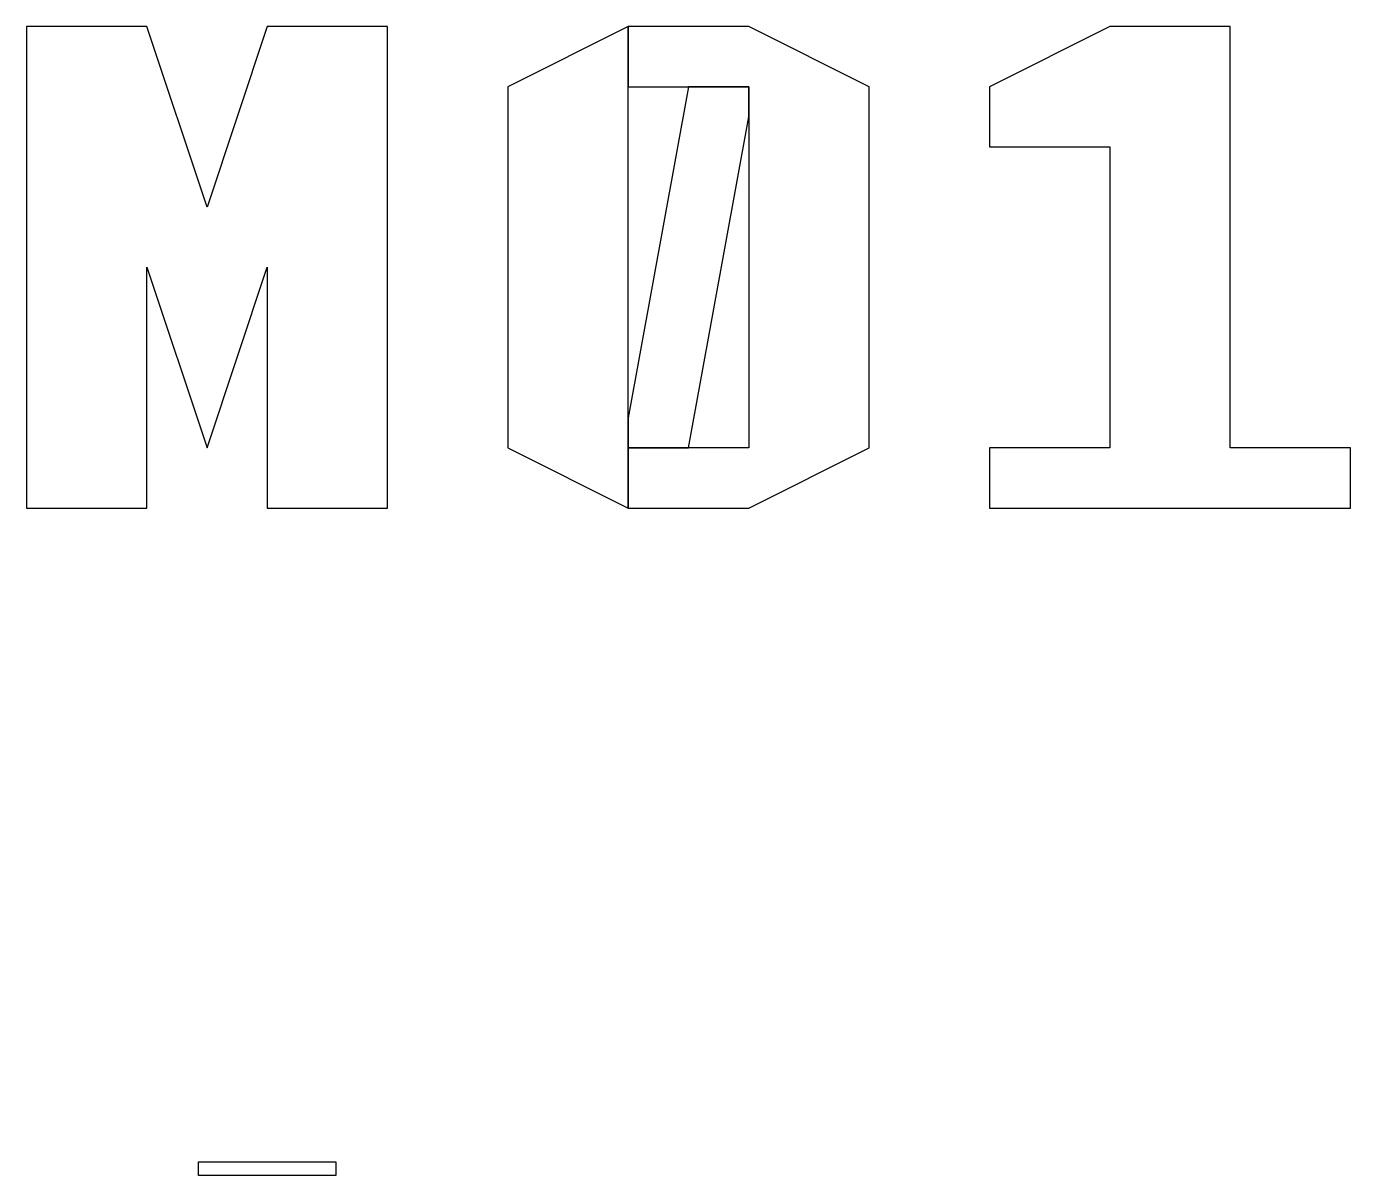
# Model space of a CAD drawing. Extents: x -18850 to 18850, y -21700 to 21700.
# Drawn here: x -350 to 1575, y 19530 to 21200 of the extents above; entities that cross this region are included whole.
import ezdxf

# ---------------------------------------------------------------- set-up
doc = ezdxf.new("R2010")
doc.units = 0
doc.layers.add('GAP', color=1, linetype='continuous')

# ---------------------------------------------------------------- blocks, each defined once
blk = doc.blocks.new('R2C1')
at = {"layer": 'gap'}
blk.add_lwpolyline([(3400, 2100), (3600, 2100), (3600, 2080), (3400, 2080), (3400, 2100)], dxfattribs=at)

msp = doc.modelspace()

# ---------------------------------------------------------------- linework, layer by layer
at = {"layer": 'gap'}
for points in [[(-350, 20500), (-175, 20500), (-175, 20850), (-87.5, 20587.5), (0, 20850), (0, 20500), (175, 20500), (175, 21200), (0, 21200), (-87.5, 20937.5), (-175, 21200), (-350, 21200), (-350, 20500), (-350, 20500)], [(350, 20587.5), (525, 20500), (525, 21200), (350, 21112.5), (350, 20587.5)], [(525, 20500), (700, 20500), (875, 20587.5), (875, 21112.5), (700, 21200), (525, 21200), (525, 21112.5), (700, 21112.5), (700, 20587.5), (525, 20587.5), (525, 20500)], [(1050, 20500), (1575, 20500), (1575, 20587.5), (1400, 20587.5), (1400, 21200), (1225, 21200), (1050, 21112.5), (1050, 21025), (1225, 21025), (1225, 20587.5), (1050, 20587.5), (1050, 20500), (1050, 20500)], [(525, 20587.5), (612.5, 20587.5), (700, 21068.8), (700, 21112.5), (612.5, 21112.5), (525, 20631.2), (525, 20587.5)]]:
    msp.add_lwpolyline(points, dxfattribs=at)

# ---------------------------------------------------------------- block references
msp.add_blockref('R2C1', (-3500, 17450))

doc.saveas('drawing.dxf')
